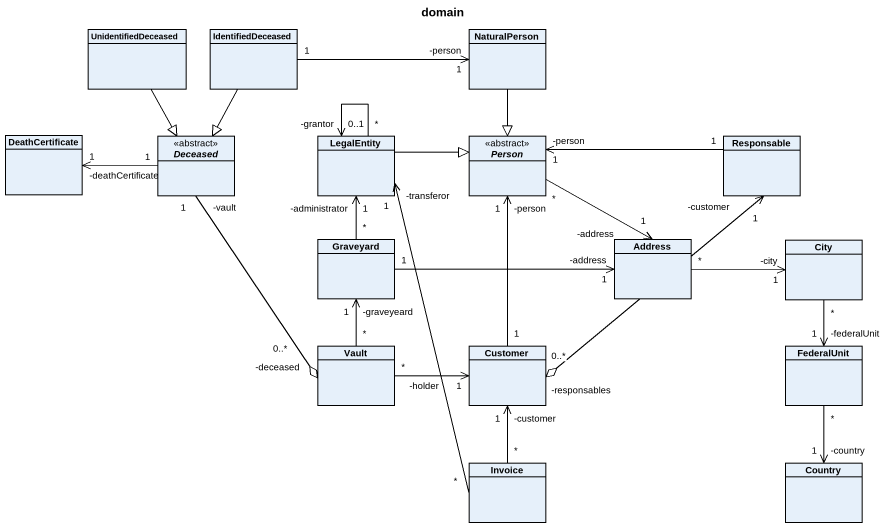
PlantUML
@startuml
title domain
hide circle
hide empty members
class UnidentifiedDeceased
class IdentifiedDeceased
class NaturalPerson
class DeathCertificate
abstract class Deceased <<abstract>>
class LegalEntity
abstract class "Person" as Person_ <<abstract>>
class Responsable
class Graveyard
class Address
class City
class Vault
class Customer
class FederalUnit
class Invoice
class Country
UnidentifiedDeceased --|> Deceased
IdentifiedDeceased "1" -right-> "-person\n1" NaturalPerson
IdentifiedDeceased --|> Deceased
NaturalPerson --|> Person_
Deceased "1" -left-> "-deathCertificate\n1" DeathCertificate
Deceased "-vault\n1" --o "-deceased\n0..*" Vault
LegalEntity "*" --> "-grantor\n0..1" LegalEntity
LegalEntity -right-|> Person_
Person_ "*" --> "-address\n1" Address
Responsable "1" -left-> "-person\n1" Person_
Responsable "-customer\n1" <--o "-responsables\n0..*" Customer
Graveyard "*" -up-> "-administrator\n1" LegalEntity
Graveyard "1" -right-> "-address\n1" Address
Address "*" -right-> "-city\n1" City
City "*" --> "-federalUnit\n1" FederalUnit
Vault "*" -up-> "-graveyeard\n1" Graveyard
Vault "*" -right-> "-holder\n1" Customer
Customer "1" -up-> "-person\n1" Person_
FederalUnit "*" --> "-country\n1" Country
Invoice "*" -up-> "-transferor\n1" LegalEntity
Invoice "*" -up-> "-customer\n1" Customer
@enduml
